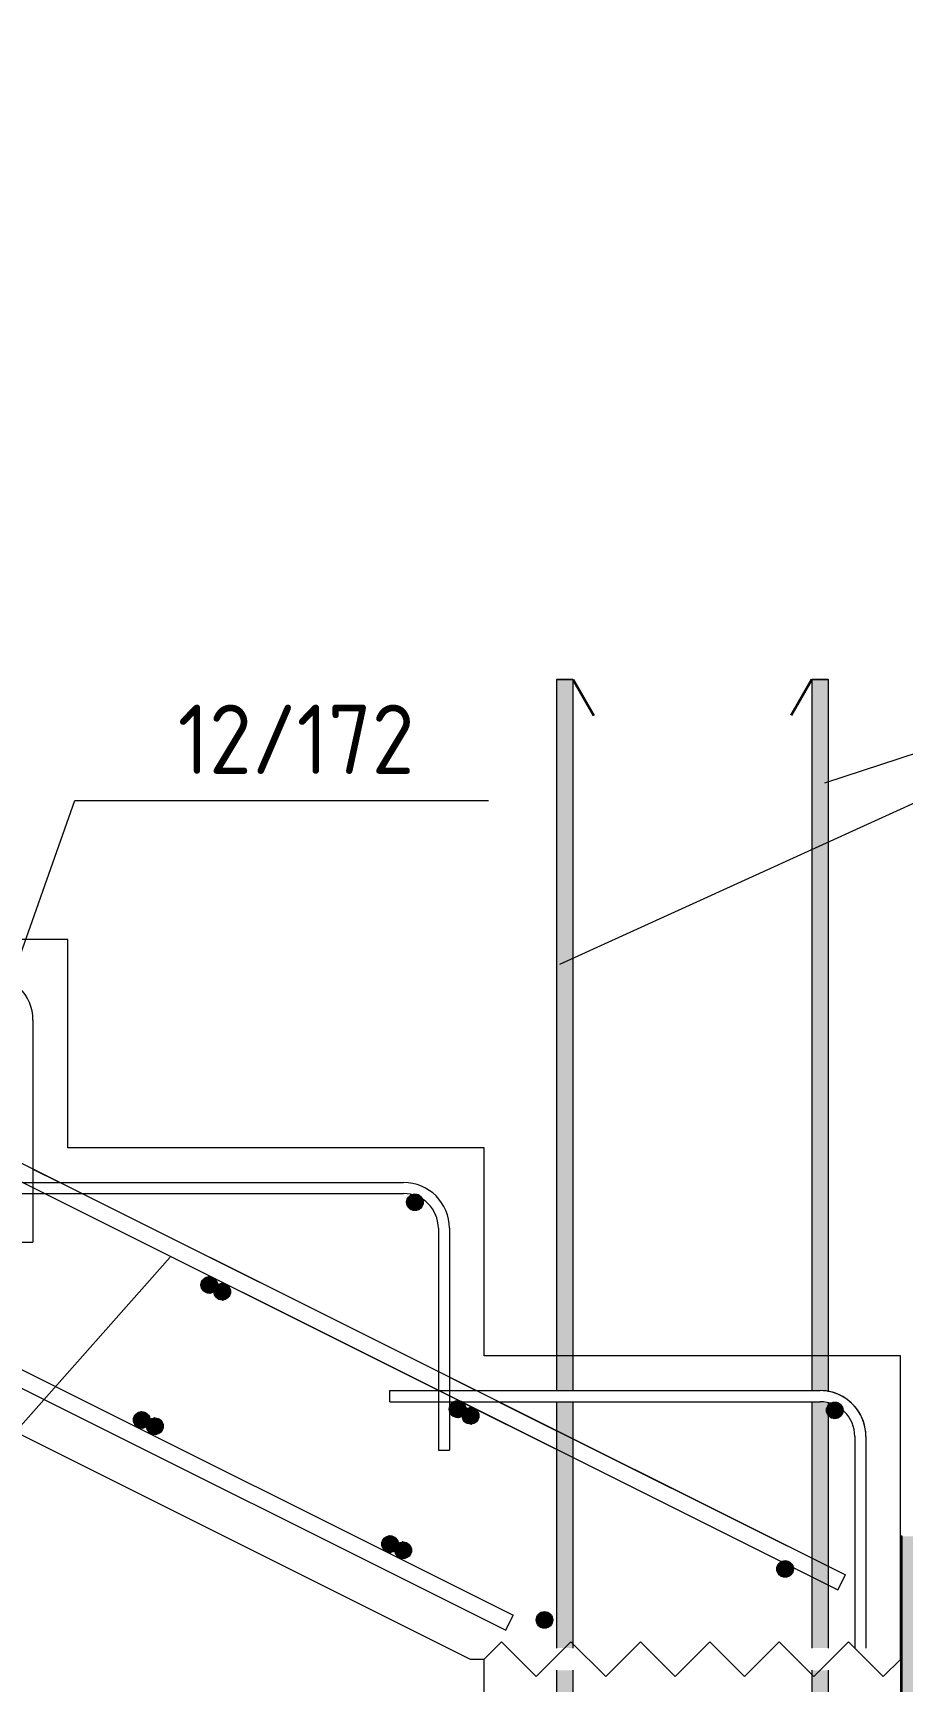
# Model space of a CAD drawing. Header units: millimetres. Extents: x 23200 to 49062, y -2858 to 35213.
# Drawn here: x 36876 to 37502, y -1304 to -116 of the extents above; entities that cross this region are included whole.
import ezdxf

# ---------------------------------------------------------------- set-up
doc = ezdxf.new("R2010")
doc.units = ezdxf.units.MM
for name, color, linetype, lineweight in [('AA_Dim', 7, 'Continuous', 9), ('AA_Dim-20', 7, 'Continuous', 9), ('AA_Oformlenie', 7, 'Continuous', 9), ('AA_Vinoska', 7, 'Continuous', 9), ('AF_Element', 7, 'Continuous', 20), ('AF_Element_Грунт', 253, 'Continuous', 20), ('AF_Perekritie_Опалубка', 253, 'Continuous', 20), ('AF_Stena_Гидроизоляция', 253, 'Continuous', 20), ('AF_Stena_Опалубка', 253, 'Continuous', 20), ('KR_Armatura', 7, 'Continuous', 20), ('KR_Armatura_Tonkie', 7, 'Continuous', 20)]:
    doc.layers.add(name, color=color, linetype=linetype, lineweight=lineweight)
doc.styles.add('ISOCPEUR_1', font='isocpeur.ttf', dxfattribs={"width": 0.9, "height": 50})
doc.dimstyles.new('00_Точн_3_знака__прозр__1', dxfattribs={"dimscale": 304.8, "dimtxt": 49.799059, "dimasz": 0.111549, "dimexe": 0.098425, "dimexo": 0.065617, "dimgap": 0.006562, "dimtad": 1, "dimdec": 3, "dimrnd": 0.001, "dimdsep": 46, "dimtxsty": 'ISOCPEUR_1', "dimblk1": 'OBLIQUE', "dimblk2": 'OBLIQUE', "dimsah": 1, "dimcen": 0.09, "dimdle": 0.098425, "dimazin": 0, "dimtfac": 1, "dimtdec": 4, "dimtix": 1, "dimtmove": 1, "dimatfit": 3, "dimfxl": 1, "dimtvp": 1, "dimtolj": 1, "dimtzin": 0, "dimlwd": 18, "dimlwe": 18, "dimarcsym": 2})

# ---------------------------------------------------------------- blocks, each defined once
blk = doc.blocks.new('265_Выпуск П одной длины _НесАрм_РабПлоск_ - В2 _d12_ T_300-3836849-Сечение 8')
at = {"layer": 'KR_Armatura_Tonkie'}
h = blk.add_hatch(color=256, dxfattribs=at)
h.paths.add_polyline_path([(27406.5, -1918.5), (27414.1, -1918.5), (27413.9, -1708), (27402.1, -1708), (27402.3, -1918.5), (27405.1, -1918.5)])
h.paths.add_polyline_path([(27403, -1692), (27414.1, -1692), (27413.9, -1647.7), (27402.1, -1647.7), (27402.3, -1692), (27402.9, -1692)])
h.paths.add_polyline_path([(27408.1, -1641.8), (27414.1, -1641.7), (27413.9, -1347.7), (27402.1, -1347.7), (27402.3, -1641.7), (27406.8, -1641.7)])
h.paths.add_polyline_path([(27408.1, -1341.8), (27414.1, -1341.7), (27413.9, -1296.7), (27402.1, -1296.7), (27402.3, -1341.7), (27407.2, -1341.7)])
h.paths.add_polyline_path([(27408.8, -1280.7), (27414.1, -1280.7), (27413.9, -1103.1), (27402.1, -1103.1), (27402.3, -1280.7), (27408.1, -1280.7)])
h.paths.add_polyline_path([(27403.5, -1095.1), (27414.1, -1095.1), (27413.9, -582.5), (27402.1, -582.5), (27402.3, -1095.1), (27402.9, -1095.1)])
h = blk.add_hatch(color=256, dxfattribs=at)
h.paths.add_polyline_path([(27589.1, -1918.5), (27598.1, -1918.5), (27597.9, -1708), (27586.1, -1708), (27586.3, -1918.5), (27587.8, -1918.5)])
h.paths.add_polyline_path([(27596.3, -1692), (27598.1, -1692), (27597.9, -1647.7), (27586.1, -1647.7), (27586.3, -1692), (27595.3, -1692)])
h.paths.add_polyline_path([(27592.1, -1641.8), (27598.1, -1641.7), (27597.9, -1347.7), (27586.1, -1347.7), (27586.3, -1641.7), (27590.8, -1641.7)])
h.paths.add_polyline_path([(27592.1, -1341.8), (27598.1, -1341.7), (27597.9, -1296.7), (27586.1, -1296.7), (27586.3, -1341.7), (27591.2, -1341.7)])
h.paths.add_polyline_path([(27592.8, -1280.7), (27598.1, -1280.7), (27597.9, -1103.9), (27590.5, -1103.1), (27586.1, -1103.1), (27586.3, -1280.7), (27592.1, -1280.7)])
h.paths.add_polyline_path([(27598.1, -1095.9), (27597.9, -582.5), (27586.1, -582.5), (27586.3, -1095.1), (27593.6, -1095.3), (27597.9, -1095.9)])
for p, q in [((27402.1, -582.5), (27402.1, -1095.1)), ((27402.1, -582.5), (27414.1, -582.5)), ((27413.9, -582.5), (27402.3, -582.5)), ((27414.1, -1095.1), (27414.1, -582.5)), ((27586.1, -582.5), (27586.1, -1095.1)), ((27586.1, -582.5), (27598.1, -582.5)), ((27597.9, -582.5), (27586.3, -582.5)), ((27598.1, -1095.9), (27598.1, -582.5)), ((27402.1, -1103.1), (27402.1, -1124)), ((27414.1, -1130), (27414.1, -1103.1)), ((27586.1, -1103.1), (27586.1, -1216)), ((27598.1, -1222), (27598.1, -1103.9)), ((27402.1, -1124), (27402.1, -1137.4)), ((27402.1, -1137.4), (27402.1, -1280.7)), ((27414.1, -1143.4), (27414.1, -1130)), ((27414.1, -1280.7), (27414.1, -1143.4)), ((27586.1, -1216), (27586.1, -1229.4)), ((27598.1, -1235.4), (27598.1, -1222)), ((27586.1, -1229.4), (27586.1, -1280.7)), ((27598.1, -1280.7), (27598.1, -1235.4)), ((27402.1, -1296.7), (27402.1, -1341.8)), ((27414.1, -1341.8), (27414.1, -1296.7)), ((27586.1, -1296.7), (27586.1, -1341.8)), ((27598.1, -1341.8), (27598.1, -1296.7))]:
    blk.add_line(p, q, dxfattribs=at)
at = {"layer": 'KR_Armatura_Tonkie', "lineweight": 35}
for p, q in [((27414.1, -582.5), (27429.1, -608.5)), ((27586.1, -582.5), (27571.1, -608.5))]:
    blk.add_line(p, q, dxfattribs=at)
blk = doc.blocks.new('265_Выпуск П одной длины _НесАрм_РабПлоск_ - В2 _d12_ T_300-V43-Сечение 8')
at = {"layer": 'KR_Armatura_Tonkie'}
for p, q in [((27402.1, -582.5), (27402.1, -1095.1)), ((27413.9, -582.5), (27402.3, -582.5)), ((27402.3, -582.5), (27413.9, -582.5)), ((27414.1, -1095.1), (27414.1, -582.5)), ((27586.1, -582.5), (27586.1, -1095.1)), ((27586.3, -582.5), (27597.9, -582.5)), ((27597.9, -582.5), (27586.3, -582.5)), ((27598.1, -1095.9), (27598.1, -582.5)), ((27402.1, -1103.1), (27402.1, -1124)), ((27414.1, -1130), (27414.1, -1103.1)), ((27586.1, -1103.1), (27586.1, -1216)), ((27598.1, -1222), (27598.1, -1103.9)), ((27402.1, -1124), (27402.1, -1137.4)), ((27402.1, -1137.4), (27402.1, -1280.7)), ((27414.1, -1143.4), (27414.1, -1130)), ((27414.1, -1280.7), (27414.1, -1143.4)), ((27586.1, -1216), (27586.1, -1229.4)), ((27598.1, -1235.4), (27598.1, -1222)), ((27586.1, -1229.4), (27586.1, -1280.7)), ((27598.1, -1280.7), (27598.1, -1235.4)), ((27402.1, -1296.7), (27402.1, -1341.7)), ((27414.1, -1341.7), (27414.1, -1296.7)), ((27586.1, -1296.7), (27586.1, -1341.7)), ((27598.1, -1341.7), (27598.1, -1296.7))]:
    blk.add_line(p, q, dxfattribs=at)
at = {"layer": 'KR_Armatura_Tonkie', "lineweight": 35}
for p, q in [((27414.1, -582.5), (27429.1, -608.5)), ((27586.1, -582.5), (27571.1, -608.5))]:
    blk.add_line(p, q, dxfattribs=at)
blk = doc.blocks.new('грунт подушка1 - грунт подушка1-3862897-Сечение 8')
at = {"layer": 'AF_Element', "lineweight": 9}
h = blk.add_hatch(dxfattribs=at)
h.set_pattern_fill('FP_4', color=256, style=0, pattern_type=2)
h.set_pattern_definition([(0, (25467.41, -1067.63), (162.56, 40.64), [6.706, -115.214, 6.706, -115.214, -650.24]), (0, (25467.41, -1067.63), (162.56, 40.64), [-243.84, 6.706, -237.134, 6.706, -115.214, -284.48]), (0, (25467.41, -1067.63), (162.56, 40.64), [-609.6, 6.706, -74.574, 6.706, -196.494]), (120, (25528.37, -1047.31), (-116.47527, 120.4611), [6.706, -115.214, 6.706, -765.454]), (120, (25528.37, -1047.31), (-116.47527, 120.4611), [-128.626, -115.214, 6.706, -237.134, -406.4]), (120, (25528.37, -1047.31), (-116.47527, 120.4611), [-487.68, 6.706, -115.214, 6.706, -277.774]), (120, (25528.37, -1047.31), (-116.47527, 120.4611), [-616.306, -74.574, 6.706, -196.494]), (240, (25548.69, -966.03), (-46.08473, -161.1011), [6.706, -115.214, 6.706, -765.454]), (240, (25548.69, -966.03), (-46.08473, -161.1011), [-128.626, -115.214, 6.706, -237.134, -406.4]), (240, (25548.69, -966.03), (-46.08473, -161.1011), [-487.68, 6.706, -115.214, 6.706, -277.774]), (240, (25548.69, -966.03), (-46.08473, -161.1011), [-616.306, -74.574, 6.706, -196.494])])
h.paths.add_polyline_path([(23860.1, -2300.1), (28250.1, -2300.1), (28900.1, -1200.1), (27651.1, -1200.1), (27651.1, -1999.1), (27750.1, -1999.2), (27750.1, -2100.1), (23860.1, -2100.1), (23860.1, -2220.9)])
blk = doc.blocks.new('Последовательность узлов - 3мм масшт20 маскировка-V51-Сечение 8')
at = {"layer": 'AA_Oformlenie'}
for p, q in [((27350.1, -1288.7), (27362.6, -1276.2)), ((27387.6, -1301.2), (27362.6, -1276.2)), ((27400.1, -1288.7), (27412.6, -1276.2)), ((27437.6, -1301.2), (27412.6, -1276.2)), ((27450.1, -1288.7), (27462.6, -1276.2)), ((27487.6, -1301.2), (27462.6, -1276.2)), ((27500.1, -1288.7), (27512.6, -1276.2)), ((27537.6, -1301.2), (27512.6, -1276.2)), ((27550.1, -1288.7), (27562.6, -1276.2)), ((27587.6, -1301.2), (27562.6, -1276.2)), ((27600.1, -1288.7), (27612.6, -1276.2)), ((27637.6, -1301.2), (27612.6, -1276.2)), ((27400.1, -1288.7), (27387.6, -1301.2)), ((27450.1, -1288.7), (27437.6, -1301.2)), ((27500.1, -1288.7), (27487.6, -1301.2)), ((27550.1, -1288.7), (27537.6, -1301.2)), ((27600.1, -1288.7), (27587.6, -1301.2)), ((27650.1, -1288.7), (27637.6, -1301.2))]:
    blk.add_line(p, q, dxfattribs=at)
blk = doc.blocks.new('DIMBLOCK108-Сечение 8')
at = {"layer": 'AA_Dim-20', "lineweight": 18}
for p, q in [((37911.3, -1247.3), (37911.3, -1353.5)), ((37911.3, -1320), (37911.3, -1450)), ((37481.1, -1350), (37941.3, -1350)), ((37911.3, -1350), (37481.1, -1350)), ((37911.3, -1353.5), (37911.3, -1400)), ((37481.1, -1450), (37941.3, -1450)), ((37911.3, -1450), (37481.1, -1450))]:
    blk.add_line(p, q, dxfattribs=at)
at = {"layer": 'AA_Dim-20', "lineweight": 30}
for p, q in [((37911.3, -1350), (37894.3, -1333)), ((37911.3, -1350), (37928.3, -1367)), ((37911.3, -1450), (37894.3, -1433)), ((37911.3, -1450), (37928.3, -1467))]:
    blk.add_line(p, q, dxfattribs=at)
at = {"layer": 'AA_Dim-20', "color": 0, "lineweight": 18, "insert": (37844, -1333.5), "char_height": 50, "width": 103.429, "attachment_point": 1, "rotation": 90, "line_spacing_factor": 1.149209, "style": 'ISOCPEUR_1'}
blk.add_mtext('100', dxfattribs=at)
blk = doc.blocks.new('_Oblique')
at = {"color": 0, "linetype": 'ByBlock', "lineweight": -2}
blk.add_line((-0.5, -0.5), (0.5, 0.5), dxfattribs=at)
blk = doc.blocks.new('042_М_Арматуры - Диам длина поз-2260293-Сечение 8')
at = {"layer": 'AA_Vinoska'}
blk.add_line((25995.9, -2500.9), (26275.9, -2500.9), dxfattribs=at)

msp = doc.modelspace()

# ---------------------------------------------------------------- hatches: boundary and pattern name
at = {"layer": 'KR_Armatura'}
h = msp.add_hatch(color=256, dxfattribs=at)
edge = h.paths.add_edge_path()
edge.add_arc((37151.2143, -959.3561), 6, 0, 360)
for points in [[(37148.2143, -964.5522), (37154.2143, -964.5522), (37157.2143, -959.3561), (37154.2143, -954.1599), (37148.2143, -954.1599), (37145.2143, -959.3561)], [(37003.4806, -1024.9649), (37008.4876, -1021.659), (37008.1282, -1015.6697), (37002.7616, -1012.9865), (36997.7545, -1016.2924), (36998.114, -1022.2816)], [(37182.366, -1114.4076), (37187.3731, -1111.1017), (37187.0136, -1105.1125), (37181.647, -1102.4292), (37176.64, -1105.7351), (37176.9995, -1111.7243)], [(37450.6219, -1114.5522), (37456.6219, -1114.5522), (37459.6219, -1109.3561), (37456.6219, -1104.1599), (37450.6219, -1104.1599), (37447.6219, -1109.3561)], [(36954.8159, -1122.2943), (36959.8229, -1118.9884), (36959.4634, -1112.9992), (36954.0969, -1110.3159), (36949.0898, -1113.6218), (36949.4493, -1119.6111)], [(37133.7013, -1211.7371), (37138.7084, -1208.4311), (37138.3489, -1202.4419), (37132.9823, -1199.7586), (37127.9752, -1203.0646), (37128.3347, -1209.0538)]]:
    msp.add_hatch(color=256, dxfattribs=at).paths.add_polyline_path(points)
h = msp.add_hatch(color=256, dxfattribs=at)
edge = h.paths.add_edge_path()
edge.add_arc((37003.1211, -1018.9757), 6, 0, 360)
at = {"layer": 'KR_Armatura', "lineweight": 9}
h = msp.add_hatch(color=256, dxfattribs=at)
edge = h.paths.add_edge_path()
edge.add_arc((37012.4255, -1023.8606), 6, 0, 360)
for points in [[(37012.785, -1029.8499), (37017.7921, -1026.5439), (37017.4326, -1020.5547), (37012.066, -1017.8714), (37007.0589, -1021.1774), (37007.4184, -1027.1666)], [(36964.3181, -1126.7836), (36969.3252, -1123.4777), (36968.9657, -1117.4885), (36963.5991, -1114.8052), (36958.5921, -1118.1111), (36958.9516, -1124.1003)], [(37191.6704, -1119.2926), (37196.6775, -1115.9866), (37196.318, -1109.9974), (37190.9514, -1107.3141), (37185.9444, -1110.6201), (37186.3039, -1116.6093)], [(37143.2036, -1216.2263), (37148.2106, -1212.9204), (37147.8511, -1206.9312), (37142.4846, -1204.2479), (37137.4775, -1207.5538), (37137.837, -1213.5431)], [(37414.8704, -1228.8945), (37420.8704, -1228.8945), (37423.8704, -1223.6983), (37420.8704, -1218.5022), (37414.8704, -1218.5022), (37411.8704, -1223.6983)], [(37247.5742, -1265.6727), (37250.5742, -1260.4766), (37247.5742, -1255.2804), (37241.5742, -1255.2804), (37238.5742, -1260.4766), (37241.5742, -1265.6727)]]:
    msp.add_hatch(color=256, dxfattribs=at).paths.add_polyline_path(points)
at = {"layer": 'KR_Armatura'}
h = msp.add_hatch(color=256, dxfattribs=at)
edge = h.paths.add_edge_path()
edge.add_arc((37182.0065, -1108.4184), 6, 0, 360)
h = msp.add_hatch(color=256, dxfattribs=at)
edge = h.paths.add_edge_path()
edge.add_arc((37453.6219, -1109.3561), 6, 0, 360)
h = msp.add_hatch(color=256, dxfattribs=at)
edge = h.paths.add_edge_path()
edge.add_arc((36954.4564, -1116.3051), 6, 0, 360)
at = {"layer": 'KR_Armatura', "lineweight": 9}
h = msp.add_hatch(color=256, dxfattribs=at)
edge = h.paths.add_edge_path()
edge.add_arc((36963.9586, -1120.7944), 6, 0, 360)
h = msp.add_hatch(color=256, dxfattribs=at)
edge = h.paths.add_edge_path()
edge.add_arc((37191.3109, -1113.3034), 6, 0, 360)
at = {"layer": 'KR_Armatura'}
h = msp.add_hatch(color=256, dxfattribs=at)
edge = h.paths.add_edge_path()
edge.add_arc((37133.3418, -1205.7478), 6, 0, 360)
at = {"layer": 'KR_Armatura', "lineweight": 9}
h = msp.add_hatch(color=256, dxfattribs=at)
edge = h.paths.add_edge_path()
edge.add_arc((37142.8441, -1210.2371), 6, 0, 360)
h = msp.add_hatch(color=256, dxfattribs=at)
edge = h.paths.add_edge_path()
edge.add_arc((37417.8704, -1223.6983), 6, 0, 360)
h = msp.add_hatch(color=256, dxfattribs=at)
edge = h.paths.add_edge_path()
edge.add_arc((37244.5742, -1260.4766), 6, 0, 360)
at = {"layer": 'KR_Armatura_Tonkie'}
h = msp.add_hatch(color=256, dxfattribs=at)
edge = h.paths.add_edge_path()
edge.add_arc((37003.1211, -1018.9757), 6, 0, 360)
for points in [[(37003.4806, -1024.9649), (37008.4876, -1021.659), (37008.1282, -1015.6697), (37002.7616, -1012.9865), (36997.7545, -1016.2924), (36998.114, -1022.2816)], [(37182.366, -1114.4076), (37187.3731, -1111.1017), (37187.0136, -1105.1125), (37183.044, -1103.1276), (37180.5892, -1103.1276), (37176.64, -1105.7351), (37176.9995, -1111.7243)], [(36954.8159, -1122.2943), (36959.8229, -1118.9884), (36959.4634, -1112.9992), (36954.0969, -1110.3159), (36949.0898, -1113.6218), (36949.4493, -1119.6111)], [(37133.7013, -1211.7371), (37138.7084, -1208.4311), (37138.3489, -1202.4419), (37132.9823, -1199.7586), (37127.9752, -1203.0646), (37128.3347, -1209.0538)]]:
    msp.add_hatch(color=256, dxfattribs=at).paths.add_polyline_path(points)
h = msp.add_hatch(color=256, dxfattribs=at)
edge = h.paths.add_edge_path()
edge.add_arc((37182.0065, -1108.4184), 6, 106.1114282, 333.4349488)
edge.add_line((37187.3731, -1111.1017), (37182.0065, -1108.4184))
edge.add_line((37182.0065, -1108.4184), (37180.3415, -1102.6541))
h = msp.add_hatch(color=256, dxfattribs=at)
edge = h.paths.add_edge_path()
edge.add_arc((37182.0065, -1108.4184), 6, 333.4349488, 437.8168822)
edge.add_line((37183.2727, -1102.5535), (37182.0065, -1108.4184))
edge.add_line((37182.0065, -1108.4184), (37187.3731, -1111.1017))
h = msp.add_hatch(color=256, dxfattribs=at)
edge = h.paths.add_edge_path()
edge.add_arc((36954.4564, -1116.3051), 6, 0, 360)
h = msp.add_hatch(color=256, dxfattribs=at)
edge = h.paths.add_edge_path()
edge.add_arc((37133.3418, -1205.7478), 6, 0, 360)

# ---------------------------------------------------------------- linework, layer by layer
at = {"layer": 'AA_Vinoska'}
for p, q in [((37255.6736, -787.7303), (37788.7805, -544.99)), ((37446.4851, -657.0531), (37788.7805, -544.99)), ((36855.7071, -813.3572), (36906.3355, -669.6821)), ((36906.3355, -669.6821), (36924.1238, -669.6821)), ((36975.0421, -998.9584), (36716.1874, -1290.8502))]:
    msp.add_line(p, q, dxfattribs=at)
at = {"layer": 'AF_Perekritie_Опалубка'}
for p, q in [((35375.3257, -380.7141), (37191.1107, -1288.6066)), ((36901.1104, -769.9996), (36601.1104, -769.9996)), ((36901.1104, -919.9996), (36901.1104, -769.9996)), ((37201.1104, -919.9996), (36901.1104, -919.9996)), ((37201.1104, -1069.9996), (37201.1104, -919.9996)), ((37501.1104, -1069.9996), (37201.1104, -1069.9996)), ((37501.1104, -1288.6066), (37501.1104, -1069.9996)), ((37191.1107, -1288.6066), (37201.1104, -1288.6066))]:
    msp.add_line(p, q, dxfattribs=at)
at = {"layer": 'AF_Stena_Гидроизоляция'}
for p, q in [((37501.1104, -1200), (37501.1104, -2000)), ((37502.1104, -1200), (37501.1104, -1200)), ((37502.1104, -2000), (37502.1104, -1200))]:
    msp.add_line(p, q, dxfattribs=at)
at = {"layer": 'AF_Stena_Опалубка'}
for p, q in [((37201.1104, -1700.1276), (37201.1104, -1288.6066)), ((37501.1104, -1288.6066), (37501.1104, -1700.1276))]:
    msp.add_line(p, q, dxfattribs=at)
at = {"layer": 'KR_Armatura'}
for p, q in [((37148.2143, -954.1599), (37145.2143, -959.3561)), ((37145.2143, -959.3561), (37148.2143, -964.5522)), ((37154.2143, -954.1599), (37148.2143, -954.1599)), ((37157.2143, -959.3561), (37154.2143, -954.1599)), ((37154.2143, -964.5522), (37157.2143, -959.3561)), ((37148.2143, -964.5522), (37154.2143, -964.5522)), ((37002.7616, -1012.9865), (36997.7545, -1016.2924)), ((36997.7545, -1016.2924), (36998.114, -1022.2816)), ((37008.1282, -1015.6697), (37002.7616, -1012.9865)), ((37003.4806, -1024.9649), (37008.4876, -1021.659)), ((37008.4876, -1021.659), (37008.1282, -1015.6697)), ((36998.114, -1022.2816), (37003.4806, -1024.9649)), ((37181.647, -1102.4292), (37176.64, -1105.7351)), ((37187.0136, -1105.1125), (37181.647, -1102.4292)), ((37450.6219, -1104.1599), (37447.6219, -1109.3561)), ((37456.6219, -1104.1599), (37450.6219, -1104.1599)), ((37459.6219, -1109.3561), (37456.6219, -1104.1599)), ((36954.0969, -1110.3159), (36949.0898, -1113.6218)), ((36949.0898, -1113.6218), (36949.4493, -1119.6111)), ((36959.4634, -1112.9992), (36954.0969, -1110.3159)), ((36959.8229, -1118.9884), (36959.4634, -1112.9992)), ((37176.64, -1105.7351), (37176.9995, -1111.7243)), ((37176.9995, -1111.7243), (37182.366, -1114.4076)), ((37182.366, -1114.4076), (37187.3731, -1111.1017)), ((37187.3731, -1111.1017), (37187.0136, -1105.1125)), ((37447.6219, -1109.3561), (37450.6219, -1114.5522)), ((37450.6219, -1114.5522), (37456.6219, -1114.5522)), ((37456.6219, -1114.5522), (37459.6219, -1109.3561)), ((36949.4493, -1119.6111), (36954.8159, -1122.2943)), ((36954.8159, -1122.2943), (36959.8229, -1118.9884)), ((37132.9823, -1199.7586), (37127.9752, -1203.0646)), ((37138.3489, -1202.4419), (37132.9823, -1199.7586)), ((37127.9752, -1203.0646), (37128.3347, -1209.0538)), ((37128.3347, -1209.0538), (37133.7013, -1211.7371)), ((37133.7013, -1211.7371), (37138.7084, -1208.4311)), ((37138.7084, -1208.4311), (37138.3489, -1202.4419))]:
    msp.add_line(p, q, dxfattribs=at)
at = {"layer": 'KR_Armatura', "lineweight": 9}
for p, q in [((37012.066, -1017.8714), (37007.0589, -1021.1774)), ((37007.0589, -1021.1774), (37007.4184, -1027.1666)), ((37017.4326, -1020.5547), (37012.066, -1017.8714)), ((37017.7921, -1026.5439), (37017.4326, -1020.5547)), ((37007.4184, -1027.1666), (37012.785, -1029.8499)), ((37012.785, -1029.8499), (37017.7921, -1026.5439)), ((36963.5991, -1114.8052), (36958.5921, -1118.1111)), ((36968.9657, -1117.4885), (36963.5991, -1114.8052)), ((37190.9514, -1107.3141), (37185.9444, -1110.6201)), ((37185.9444, -1110.6201), (37186.3039, -1116.6093)), ((37186.3039, -1116.6093), (37191.6704, -1119.2926)), ((37196.318, -1109.9974), (37190.9514, -1107.3141)), ((37191.6704, -1119.2926), (37196.6775, -1115.9866)), ((37196.6775, -1115.9866), (37196.318, -1109.9974)), ((36958.5921, -1118.1111), (36958.9516, -1124.1003)), ((36958.9516, -1124.1003), (36964.3181, -1126.7836)), ((36964.3181, -1126.7836), (36969.3252, -1123.4777)), ((36969.3252, -1123.4777), (36968.9657, -1117.4885)), ((37142.4846, -1204.2479), (37137.4775, -1207.5538)), ((37137.4775, -1207.5538), (37137.837, -1213.5431)), ((37147.8511, -1206.9312), (37142.4846, -1204.2479)), ((37148.2106, -1212.9204), (37147.8511, -1206.9312)), ((37137.837, -1213.5431), (37143.2036, -1216.2263)), ((37143.2036, -1216.2263), (37148.2106, -1212.9204)), ((37414.8704, -1218.5022), (37411.8704, -1223.6983)), ((37411.8704, -1223.6983), (37414.8704, -1228.8945)), ((37420.8704, -1218.5022), (37414.8704, -1218.5022)), ((37423.8704, -1223.6983), (37420.8704, -1218.5022)), ((37420.8704, -1228.8945), (37423.8704, -1223.6983)), ((37414.8704, -1228.8945), (37420.8704, -1228.8945)), ((37241.5742, -1255.2804), (37238.5742, -1260.4766)), ((37247.5742, -1255.2804), (37241.5742, -1255.2804)), ((37250.5742, -1260.4766), (37247.5742, -1255.2804)), ((37238.5742, -1260.4766), (37241.5742, -1265.6727)), ((37241.5742, -1265.6727), (37247.5742, -1265.6727)), ((37247.5742, -1265.6727), (37250.5742, -1260.4766))]:
    msp.add_line(p, q, dxfattribs=at)
at = {"layer": 'KR_Armatura'}
for centre in [(37151.2143, -959.3561), (37003.1211, -1018.9757), (37182.0065, -1108.4184), (37453.6219, -1109.3561), (36954.4564, -1116.3051), (37133.3418, -1205.7478)]:
    msp.add_circle(centre, 6, dxfattribs=at)
at = {"layer": 'KR_Armatura', "lineweight": 9}
for centre in [(37012.4255, -1023.8606), (36963.9586, -1120.7944), (37191.3109, -1113.3034), (37142.8441, -1210.2371), (37417.8704, -1223.6983), (37244.5742, -1260.4766)]:
    msp.add_circle(centre, 6, dxfattribs=at)
at = {"layer": 'KR_Armatura_Tonkie'}
for p, q in [((34940.6798, -116.4337), (37221.988, -1257.0878)), ((34940.6798, -116.4337), (37221.988, -1257.0878)), ((35238.0768, -116.4337), (37461.2838, -1228.0372)), ((35238.0768, -116.4337), (37461.2838, -1228.0372)), ((35238.0768, -116.4337), (37461.2838, -1228.0372)), ((35238.0768, -116.4337), (37461.2838, -1228.0372)), ((34935.3132, -127.1668), (37216.6214, -1267.8209)), ((34935.3132, -127.1668), (37216.6214, -1267.8209)), ((35232.7103, -127.1668), (37455.9173, -1238.7703)), ((35232.7103, -127.1668), (37455.9173, -1238.7703)), ((35160.9788, -239.9996), (37216.6214, -1267.8209)), ((35160.9788, -239.9996), (37216.6214, -1267.8209)), ((35160.9788, -239.9996), (37216.6214, -1267.8209)), ((35160.9912, -240.0058), (37216.6214, -1267.8209)), ((35160.9912, -240.0058), (37216.6214, -1267.8209)), ((35160.9912, -240.0058), (37216.6214, -1267.8209)), ((35160.9912, -240.0058), (37216.6214, -1267.8209)), ((35160.9912, -240.0058), (37216.6214, -1267.8209)), ((35187.9254, -240.0565), (37221.988, -1257.0878)), ((35187.9254, -240.0565), (37221.988, -1257.0878)), ((35187.9254, -240.0565), (37221.988, -1257.0878)), ((35187.9254, -240.0565), (37221.988, -1257.0878)), ((35187.9254, -240.0565), (37221.988, -1257.0878)), ((35187.9254, -240.0565), (37221.988, -1257.0878)), ((35187.9254, -240.0565), (37221.988, -1257.0878)), ((35187.9254, -240.0565), (37221.988, -1257.0878)), ((35464.7103, -243.1668), (37252.1163, -1136.8699)), ((35464.7103, -243.1668), (37252.1163, -1136.8699)), ((36876.1104, -828.1276), (36876.1104, -935.4505)), ((36876.1104, -828.1276), (36876.1104, -935.4505)), ((36876.1104, -828.1276), (36876.1104, -935.4505)), ((36876.1104, -828.1276), (36876.1104, -935.4505)), ((36876.1104, -828.1276), (36876.1104, -935.4505)), ((36876.1104, -828.1276), (36876.1104, -935.4505)), ((36876.1104, -828.1276), (36876.1104, -935.4505)), ((36876.1104, -935.4505), (36876.1104, -945.1276)), ((36876.1104, -935.4505), (36876.1104, -945.1276)), ((36876.1104, -935.4505), (36876.1104, -945.1276)), ((36876.1104, -935.4505), (36876.1104, -945.1276)), ((36876.1104, -935.4505), (36876.1104, -945.1276)), ((36876.1104, -935.4505), (36876.1104, -945.1276)), ((36876.1104, -935.4505), (36876.1104, -948.8669)), ((36876.1104, -935.4505), (36895.4647, -945.1276)), ((36876.1104, -935.4505), (36895.4647, -945.1276)), ((36876.1104, -935.4505), (36895.4647, -945.1276)), ((36876.1104, -935.4505), (36895.4647, -945.1276)), ((36876.1104, -935.4505), (36895.4647, -945.1276)), ((36876.1104, -935.4505), (36895.4647, -945.1276)), ((36868.6319, -945.1276), (36895.4647, -945.1276)), ((36876.1104, -945.1276), (36895.4647, -945.1276)), ((36876.1104, -945.1276), (36895.4647, -945.1276)), ((36876.1104, -945.1276), (36895.4647, -945.1276)), ((36876.1104, -945.1276), (36895.4647, -945.1276)), ((36876.1104, -945.1276), (36895.4647, -945.1276)), ((36876.1104, -945.1276), (36895.4647, -945.1276)), ((36876.1104, -948.8669), (36876.1104, -988.1276)), ((36895.4647, -945.1276), (37143.1104, -945.1276)), ((36895.4647, -945.1276), (37143.1104, -945.1276)), ((36895.4647, -945.1276), (37143.1104, -945.1276)), ((36895.4647, -945.1276), (37143.1104, -945.1276)), ((36895.4647, -945.1276), (37143.1104, -945.1276)), ((36895.4647, -945.1276), (37143.1104, -945.1276)), ((36895.4647, -945.1276), (37143.1104, -945.1276)), ((36833.1104, -953.1276), (36884.6319, -953.1276)), ((36876.1104, -953.1276), (36884.6319, -953.1276)), ((36876.1104, -953.1276), (36884.6319, -953.1276)), ((36876.1104, -953.1276), (36884.6319, -953.1276)), ((36876.1104, -953.1276), (36884.6319, -953.1276)), ((36876.1104, -953.1276), (36884.6319, -953.1276)), ((36876.1104, -953.1276), (36884.6319, -953.1276)), ((36876.1104, -953.1276), (36876.1104, -988.1276)), ((36876.1104, -953.1276), (36876.1104, -988.1276)), ((36876.1104, -953.1276), (36876.1104, -988.1276)), ((36876.1104, -953.1276), (36876.1104, -988.1276)), ((36876.1104, -953.1276), (36876.1104, -988.1276)), ((36876.1104, -953.1276), (36876.1104, -988.1276)), ((36884.6319, -953.1276), (36911.4647, -953.1276)), ((36884.6319, -953.1276), (36911.4647, -953.1276)), ((36884.6319, -953.1276), (36911.4647, -953.1276)), ((36884.6319, -953.1276), (36911.4647, -953.1276)), ((36884.6319, -953.1276), (36911.4647, -953.1276)), ((36884.6319, -953.1276), (36911.4647, -953.1276)), ((36884.6319, -953.1276), (36911.4647, -953.1276)), ((36884.6319, -953.1276), (37168.1104, -1094.8669)), ((36884.6319, -953.1276), (37168.1104, -1094.8669)), ((36884.6319, -953.1276), (37168.1104, -1094.8669)), ((36884.6319, -953.1276), (37168.1104, -1094.8669)), ((36884.6319, -953.1276), (37168.1104, -1094.8669)), ((36884.6319, -953.1276), (37168.1104, -1094.8669)), ((36911.4647, -953.1276), (37143.1104, -953.1276)), ((36911.4647, -953.1276), (37143.1104, -953.1276)), ((36911.4647, -953.1276), (37143.1104, -953.1276)), ((36911.4647, -953.1276), (37143.1104, -953.1276)), ((36911.4647, -953.1276), (37143.1104, -953.1276)), ((36911.4647, -953.1276), (37143.1104, -953.1276)), ((36911.4647, -953.1276), (37143.1104, -953.1276)), ((36911.4647, -953.1276), (37168.1104, -1081.4505)), ((36911.4647, -953.1276), (37168.1104, -1081.4505)), ((36911.4647, -953.1276), (37168.1104, -1081.4505)), ((36911.4647, -953.1276), (37168.1104, -1081.4505)), ((36911.4647, -953.1276), (37168.1104, -1081.4505)), ((36911.4647, -953.1276), (37168.1104, -1081.4505)), ((37168.1104, -978.1276), (37168.1104, -1081.4505)), ((37168.1104, -978.1276), (37168.1104, -1081.4505)), ((37168.1104, -978.1276), (37168.1104, -1081.4505)), ((37168.1104, -978.1276), (37168.1104, -1081.4505)), ((37168.1104, -978.1276), (37168.1104, -1081.4505)), ((37168.1104, -978.1276), (37168.1104, -1081.4505)), ((37168.1104, -978.1276), (37168.1104, -1081.4505)), ((37176.1104, -978.1276), (37176.1104, -1085.4505)), ((37176.1104, -978.1276), (37176.1104, -1085.4505)), ((37176.1104, -978.1276), (37176.1104, -1085.4505)), ((37176.1104, -978.1276), (37176.1104, -1085.4505)), ((37176.1104, -978.1276), (37176.1104, -1085.4505)), ((37176.1104, -978.1276), (37176.1104, -1085.4505)), ((37176.1104, -978.1276), (37176.1104, -1085.4505)), ((36868.1104, -988.1276), (36876.1104, -988.1276)), ((36868.1104, -988.1276), (36876.1104, -988.1276)), ((36868.1104, -988.1276), (36876.1104, -988.1276)), ((36868.1104, -988.1276), (36876.1104, -988.1276)), ((36868.1104, -988.1276), (36876.1104, -988.1276)), ((36868.1104, -988.1276), (36876.1104, -988.1276)), ((36868.1104, -988.1276), (36876.1104, -988.1276)), ((37002.7616, -1012.9865), (36997.7545, -1016.2924)), ((36997.7545, -1016.2924), (36998.114, -1022.2816)), ((37008.1282, -1015.6697), (37002.7616, -1012.9865)), ((37003.4806, -1024.9649), (37008.4876, -1021.659)), ((37008.4876, -1021.659), (37008.1282, -1015.6697)), ((36998.114, -1022.2816), (37003.4806, -1024.9649)), ((37168.1104, -1081.4505), (37168.1104, -1094.8669)), ((37168.1104, -1081.4505), (37168.1104, -1094.8669)), ((37168.1104, -1081.4505), (37168.1104, -1094.8669)), ((37168.1104, -1081.4505), (37168.1104, -1094.8669)), ((37168.1104, -1081.4505), (37168.1104, -1094.8669)), ((37168.1104, -1081.4505), (37168.1104, -1094.8669)), ((37168.1104, -1081.4505), (37168.1104, -1094.8669)), ((37176.1104, -1085.4505), (37176.1104, -1095.1276)), ((37176.1104, -1085.4505), (37176.1104, -1095.1276)), ((37176.1104, -1085.4505), (37176.1104, -1095.1276)), ((37176.1104, -1085.4505), (37176.1104, -1095.1276)), ((37176.1104, -1085.4505), (37176.1104, -1095.1276)), ((37176.1104, -1085.4505), (37176.1104, -1095.1276)), ((37176.1104, -1085.4505), (37176.1104, -1098.8669)), ((37176.1104, -1085.4505), (37195.4647, -1095.1276)), ((37176.1104, -1085.4505), (37195.4647, -1095.1276)), ((37176.1104, -1085.4505), (37195.4647, -1095.1276)), ((37176.1104, -1085.4505), (37195.4647, -1095.1276)), ((37176.1104, -1085.4505), (37195.4647, -1095.1276)), ((37176.1104, -1085.4505), (37195.4647, -1095.1276)), ((37133.1104, -1095.1276), (37168.1104, -1095.1276)), ((37133.1104, -1103.1276), (37133.1104, -1095.1276)), ((37133.1104, -1095.1276), (37168.1104, -1095.1276)), ((37133.1104, -1103.1276), (37133.1104, -1095.1276)), ((37133.1104, -1095.1276), (37168.1104, -1095.1276)), ((37133.1104, -1103.1276), (37133.1104, -1095.1276)), ((37133.1104, -1095.1276), (37168.1104, -1095.1276)), ((37133.1104, -1103.1276), (37133.1104, -1095.1276)), ((37133.1104, -1095.1276), (37168.1104, -1095.1276)), ((37133.1104, -1103.1276), (37133.1104, -1095.1276)), ((37133.1104, -1095.1276), (37168.1104, -1095.1276)), ((37133.1104, -1103.1276), (37133.1104, -1095.1276)), ((37133.1104, -1095.1276), (37168.6319, -1095.1276)), ((37133.1104, -1103.1276), (37133.1104, -1095.1276)), ((37133.1104, -1103.1276), (37168.1104, -1103.1276)), ((37133.1104, -1103.1276), (37168.1104, -1103.1276)), ((37133.1104, -1103.1276), (37168.1104, -1103.1276)), ((37133.1104, -1103.1276), (37168.1104, -1103.1276)), ((37133.1104, -1103.1276), (37168.1104, -1103.1276)), ((37133.1104, -1103.1276), (37168.1104, -1103.1276)), ((37133.1104, -1103.1276), (37184.6319, -1103.1276)), ((37168.1104, -1094.8669), (37168.1104, -1095.1276)), ((37168.1104, -1094.8669), (37168.1104, -1095.1276)), ((37168.1104, -1094.8669), (37168.1104, -1095.1276)), ((37168.1104, -1094.8669), (37168.1104, -1095.1276)), ((37168.1104, -1094.8669), (37168.1104, -1095.1276)), ((37168.1104, -1094.8669), (37168.1104, -1095.1276)), ((37168.1104, -1094.8669), (37168.1104, -1138.1276)), ((37168.1104, -1103.1276), (37168.1104, -1138.1276)), ((37168.1104, -1103.1276), (37168.1104, -1138.1276)), ((37168.1104, -1103.1276), (37168.1104, -1138.1276)), ((37168.1104, -1103.1276), (37168.1104, -1138.1276)), ((37168.1104, -1103.1276), (37168.1104, -1138.1276)), ((37168.1104, -1103.1276), (37168.1104, -1138.1276)), ((37168.6319, -1095.1276), (37195.4647, -1095.1276)), ((37176.1104, -1095.1276), (37195.4647, -1095.1276)), ((37176.1104, -1095.1276), (37195.4647, -1095.1276)), ((37176.1104, -1095.1276), (37195.4647, -1095.1276)), ((37176.1104, -1095.1276), (37195.4647, -1095.1276)), ((37176.1104, -1095.1276), (37195.4647, -1095.1276)), ((37176.1104, -1095.1276), (37195.4647, -1095.1276)), ((37176.1104, -1098.8669), (37176.1104, -1138.1276)), ((37176.1104, -1103.1276), (37184.6319, -1103.1276)), ((37176.1104, -1103.1276), (37184.6319, -1103.1276)), ((37176.1104, -1103.1276), (37184.6319, -1103.1276)), ((37176.1104, -1103.1276), (37184.6319, -1103.1276)), ((37176.1104, -1103.1276), (37184.6319, -1103.1276)), ((37176.1104, -1103.1276), (37184.6319, -1103.1276)), ((37176.1104, -1103.1276), (37176.1104, -1138.1276)), ((37176.1104, -1103.1276), (37176.1104, -1138.1276)), ((37176.1104, -1103.1276), (37176.1104, -1138.1276)), ((37176.1104, -1103.1276), (37176.1104, -1138.1276)), ((37176.1104, -1103.1276), (37176.1104, -1138.1276)), ((37176.1104, -1103.1276), (37176.1104, -1138.1276)), ((37180.5892, -1103.1276), (37176.64, -1105.7351)), ((37182.0065, -1108.4184), (37180.3415, -1102.6541)), ((37183.044, -1103.1276), (37180.5892, -1103.1276)), ((37183.2727, -1102.5535), (37182.0065, -1108.4184)), ((37187.0136, -1105.1125), (37183.044, -1103.1276)), ((37184.6319, -1103.1276), (37211.4647, -1103.1276)), ((37184.6319, -1103.1276), (37211.4647, -1103.1276)), ((37184.6319, -1103.1276), (37211.4647, -1103.1276)), ((37184.6319, -1103.1276), (37211.4647, -1103.1276)), ((37184.6319, -1103.1276), (37211.4647, -1103.1276)), ((37184.6319, -1103.1276), (37211.4647, -1103.1276)), ((37184.6319, -1103.1276), (37211.4647, -1103.1276)), ((37184.6319, -1103.1276), (37252.1163, -1136.8699)), ((37184.6319, -1103.1276), (37252.1163, -1136.8699)), ((37184.6319, -1103.1276), (37252.1163, -1136.8699)), ((37184.6319, -1103.1276), (37252.1163, -1136.8699)), ((37184.6319, -1103.1276), (37252.1163, -1136.8699)), ((37184.6319, -1103.1276), (37252.1163, -1136.8699)), ((37195.4647, -1095.1276), (37443.1104, -1095.1276)), ((37195.4647, -1095.1276), (37443.1104, -1095.1276)), ((37195.4647, -1095.1276), (37443.1104, -1095.1276)), ((37195.4647, -1095.1276), (37443.1104, -1095.1276)), ((37195.4647, -1095.1276), (37443.1104, -1095.1276)), ((37195.4647, -1095.1276), (37443.1104, -1095.1276)), ((37195.4647, -1095.1276), (37443.1104, -1095.1276)), ((37211.4647, -1103.1276), (37443.1104, -1103.1276)), ((37211.4647, -1103.1276), (37443.1104, -1103.1276)), ((37211.4647, -1103.1276), (37443.1104, -1103.1276)), ((37211.4647, -1103.1276), (37443.1104, -1103.1276)), ((37211.4647, -1103.1276), (37443.1104, -1103.1276)), ((37211.4647, -1103.1276), (37443.1104, -1103.1276)), ((37211.4647, -1103.1276), (37443.1104, -1103.1276)), ((37211.4647, -1103.1276), (37461.2838, -1228.0372)), ((37211.4647, -1103.1276), (37461.2838, -1228.0372)), ((37211.4647, -1103.1276), (37461.2838, -1228.0372)), ((37211.4647, -1103.1276), (37461.2838, -1228.0372)), ((37211.4647, -1103.1276), (37461.2838, -1228.0372)), ((37211.4647, -1103.1276), (37461.2838, -1228.0372)), ((36954.0969, -1110.3159), (36949.0898, -1113.6218)), ((36949.0898, -1113.6218), (36949.4493, -1119.6111)), ((36959.4634, -1112.9992), (36954.0969, -1110.3159)), ((36959.8229, -1118.9884), (36959.4634, -1112.9992)), ((37176.64, -1105.7351), (37176.9995, -1111.7243)), ((37176.9995, -1111.7243), (37182.366, -1114.4076)), ((37182.0065, -1108.4184), (37187.3731, -1111.1017)), ((37187.3731, -1111.1017), (37182.0065, -1108.4184)), ((37182.366, -1114.4076), (37187.3731, -1111.1017)), ((37187.3731, -1111.1017), (37187.0136, -1105.1125)), ((36949.4493, -1119.6111), (36954.8159, -1122.2943)), ((36954.8159, -1122.2943), (36959.8229, -1118.9884)), ((37468.1104, -1128.1276), (37468.1104, -1280.7346)), ((37468.1104, -1128.1276), (37468.1104, -1280.7346)), ((37468.1104, -1128.1276), (37468.1104, -1280.7346)), ((37468.1104, -1128.1276), (37468.1104, -1280.7346)), ((37468.1104, -1128.1276), (37468.1104, -1280.7346)), ((37468.1104, -1128.1276), (37468.1104, -1280.7346)), ((37468.1104, -1128.1276), (37468.1104, -1280.7346)), ((37476.1104, -1128.1276), (37476.1104, -1280.7346)), ((37476.1104, -1128.1276), (37476.1104, -1280.7346)), ((37476.1104, -1128.1276), (37476.1104, -1280.7346)), ((37476.1104, -1128.1276), (37476.1104, -1280.7346)), ((37476.1104, -1128.1276), (37476.1104, -1280.7346)), ((37476.1104, -1128.1276), (37476.1104, -1280.7346)), ((37476.1104, -1128.1276), (37476.1104, -1280.7346)), ((37168.1104, -1138.1276), (37176.1104, -1138.1276)), ((37168.1104, -1138.1276), (37176.1104, -1138.1276)), ((37168.1104, -1138.1276), (37176.1104, -1138.1276)), ((37168.1104, -1138.1276), (37176.1104, -1138.1276)), ((37168.1104, -1138.1276), (37176.1104, -1138.1276)), ((37168.1104, -1138.1276), (37176.1104, -1138.1276)), ((37168.1104, -1138.1276), (37176.1104, -1138.1276)), ((37252.1163, -1136.8699), (37252.3301, -1136.9767)), ((37252.1163, -1136.8699), (37252.3301, -1136.9767)), ((37252.1163, -1136.8699), (37252.3301, -1136.9767)), ((37252.1163, -1136.8699), (37252.3301, -1136.9767)), ((37252.1163, -1136.8699), (37252.3301, -1136.9767)), ((37252.1163, -1136.8699), (37252.3301, -1136.9767)), ((37252.1163, -1136.8699), (37252.3301, -1136.9767)), ((37252.1163, -1136.8699), (37252.3301, -1136.9767)), ((37252.3301, -1136.9767), (37455.9173, -1238.7703)), ((37252.3301, -1136.9767), (37455.9173, -1238.7703)), ((37252.3301, -1136.9767), (37455.9173, -1238.7703)), ((37252.3301, -1136.9767), (37455.9173, -1238.7703)), ((37252.3301, -1136.9767), (37455.9173, -1238.7703)), ((37252.3301, -1136.9767), (37455.9173, -1238.7703)), ((37252.3301, -1136.9767), (37455.9173, -1238.7703)), ((37252.3301, -1136.9767), (37455.9173, -1238.7703)), ((37132.9823, -1199.7586), (37127.9752, -1203.0646)), ((37138.3489, -1202.4419), (37132.9823, -1199.7586)), ((37127.9752, -1203.0646), (37128.3347, -1209.0538)), ((37128.3347, -1209.0538), (37133.7013, -1211.7371)), ((37133.7013, -1211.7371), (37138.7084, -1208.4311)), ((37138.7084, -1208.4311), (37138.3489, -1202.4419)), ((37455.9173, -1238.7703), (37461.2838, -1228.0372)), ((37455.9173, -1238.7703), (37461.2838, -1228.0372)), ((37455.9173, -1238.7703), (37461.2838, -1228.0372)), ((37455.9173, -1238.7703), (37461.2838, -1228.0372)), ((37455.9173, -1238.7703), (37461.2838, -1228.0372)), ((37455.9173, -1238.7703), (37461.2838, -1228.0372)), ((37455.9173, -1238.7703), (37461.2838, -1228.0372)), ((37455.9173, -1238.7703), (37461.2838, -1228.0372)), ((37455.9173, -1238.7703), (37461.2838, -1228.0372)), ((37455.9173, -1238.7703), (37461.2838, -1228.0372)), ((37216.6214, -1267.8209), (37221.988, -1257.0878)), ((37216.6214, -1267.8209), (37221.988, -1257.0878)), ((37216.6214, -1267.8209), (37221.988, -1257.0878)), ((37216.6214, -1267.8209), (37221.988, -1257.0878)), ((37216.6214, -1267.8209), (37221.988, -1257.0878)), ((37216.6214, -1267.8209), (37221.988, -1257.0878)), ((37216.6214, -1267.8209), (37221.988, -1257.0878)), ((37216.6214, -1267.8209), (37221.988, -1257.0878)), ((37216.6214, -1267.8209), (37221.988, -1257.0878)), ((37216.6214, -1267.8209), (37221.988, -1257.0878))]:
    msp.add_line(p, q, dxfattribs=at)
for centre in [(37003.1211, -1018.9757), (36954.4564, -1116.3051), (37133.3418, -1205.7478)]:
    msp.add_circle(centre, 6, dxfattribs=at)
for centre, radius, start, end in [((36843.1104, -828.1276), 33, 0, 90), ((37143.1104, -978.1276), 33, 0, 90), ((37143.1104, -978.1276), 33, 0, 90), ((37143.1104, -978.1276), 33, 0, 90), ((37143.1104, -978.1276), 33, 0, 90), ((37143.1104, -978.1276), 33, 0, 90), ((37143.1104, -978.1276), 33, 0, 90), ((37143.1104, -978.1276), 33, 0, 90), ((37143.1104, -978.1276), 25, 360, 90), ((37143.1104, -978.1276), 25, 360, 90), ((37143.1104, -978.1276), 25, 360, 90), ((37143.1104, -978.1276), 25, 360, 90), ((37143.1104, -978.1276), 25, 360, 90), ((37143.1104, -978.1276), 25, 360, 90), ((37143.1104, -978.1276), 25, 360, 90), ((37182.0065, -1108.4184), 6, 106.1114282, 333.4349488), ((37182.0065, -1108.4184), 6, 333.4349488, 77.8168822), ((37443.1104, -1128.1276), 33, 75, 90), ((37443.1104, -1128.1276), 33, 75, 90), ((37443.1104, -1128.1276), 33, 75, 90), ((37443.1104, -1128.1276), 33, 75, 90), ((37443.1104, -1128.1276), 33, 75, 90), ((37443.1104, -1128.1276), 33, 75, 90), ((37443.1104, -1128.1276), 33, 0, 90), ((37443.1104, -1128.1276), 25, 360, 90), ((37443.1104, -1128.1276), 25, 360, 90), ((37443.1104, -1128.1276), 25, 360, 90), ((37443.1104, -1128.1276), 25, 360, 90), ((37443.1104, -1128.1276), 25, 360, 90), ((37443.1104, -1128.1276), 25, 360, 90), ((37443.1104, -1128.1276), 25, 360, 90), ((37443.1104, -1128.1276), 33, 0, 74.5753699), ((37443.1104, -1128.1276), 33, 0, 74.5753699), ((37443.1104, -1128.1276), 33, 0, 74.5753699), ((37443.1104, -1128.1276), 33, 0, 74.5753699), ((37443.1104, -1128.1276), 33, 0, 74.5753699), ((37443.1104, -1128.1276), 33, 0, 74.5753699)]:
    msp.add_arc(centre, radius, start, end, dxfattribs=at)

# ---------------------------------------------------------------- block references
at = {"layer": 'AA_Oformlenie'}
msp.add_blockref('Последовательность узлов - 3мм масшт20 маскировка-V51-Сечение 8', (9851.0486, 0), dxfattribs=at)
at = {"layer": 'AA_Vinoska'}
msp.add_blockref('042_М_Арматуры - Диам длина поз-2260293-Сечение 8', (10928.2199, 1831.2407), dxfattribs=at)
at = {"layer": 'AF_Element_Грунт'}
msp.add_blockref('грунт подушка1 - грунт подушка1-3862897-Сечение 8', (9851.0486, 0), dxfattribs=at)
at = {"layer": 'KR_Armatura_Tonkie'}
for name in ['265_Выпуск П одной длины _НесАрм_РабПлоск_ - В2 _d12_ T_300-3836849-Сечение 8', '265_Выпуск П одной длины _НесАрм_РабПлоск_ - В2 _d12_ T_300-V43-Сечение 8', '265_Выпуск П одной длины _НесАрм_РабПлоск_ - В2 _d12_ T_300-V43-Сечение 8', '265_Выпуск П одной длины _НесАрм_РабПлоск_ - В2 _d12_ T_300-V43-Сечение 8', '265_Выпуск П одной длины _НесАрм_РабПлоск_ - В2 _d12_ T_300-V43-Сечение 8', '265_Выпуск П одной длины _НесАрм_РабПлоск_ - В2 _d12_ T_300-V43-Сечение 8', '265_Выпуск П одной длины _НесАрм_РабПлоск_ - В2 _d12_ T_300-V43-Сечение 8', '265_Выпуск П одной длины _НесАрм_РабПлоск_ - В2 _d12_ T_300-V43-Сечение 8']:
    msp.add_blockref(name, (9851.0486, 0), dxfattribs=at)

# ---------------------------------------------------------------- texts
at = {"layer": 'AA_Vinoska', "insert": (36980.4366, -600.6), "char_height": 50, "width": 210.683475, "attachment_point": 1, "style": 'ISOCPEUR_1'}
msp.add_mtext('12/172', dxfattribs=at)

# ---------------------------------------------------------------- dimensions: what is measured, and where the dimension line sits
at = {"layer": 'AA_Dim', "lineweight": 18}
dim = msp.add_linear_dim(base=(37911.299, -1450), p1=(37461.1104, -1350), p2=(37461.1104, -1450), angle=90, dimstyle='00_Точн_3_знака__прозр__1', override={"dimpost": '<>', "dimfxl": 100}, dxfattribs=at)
dim.commit()
dim.dimension.update_dxf_attribs({"geometry": 'DIMBLOCK108-Сечение 8', "text_midpoint": (37877.3096, -1281.769), "dimtype": 160, "text_rotation": 90})

doc.saveas('drawing.dxf')
